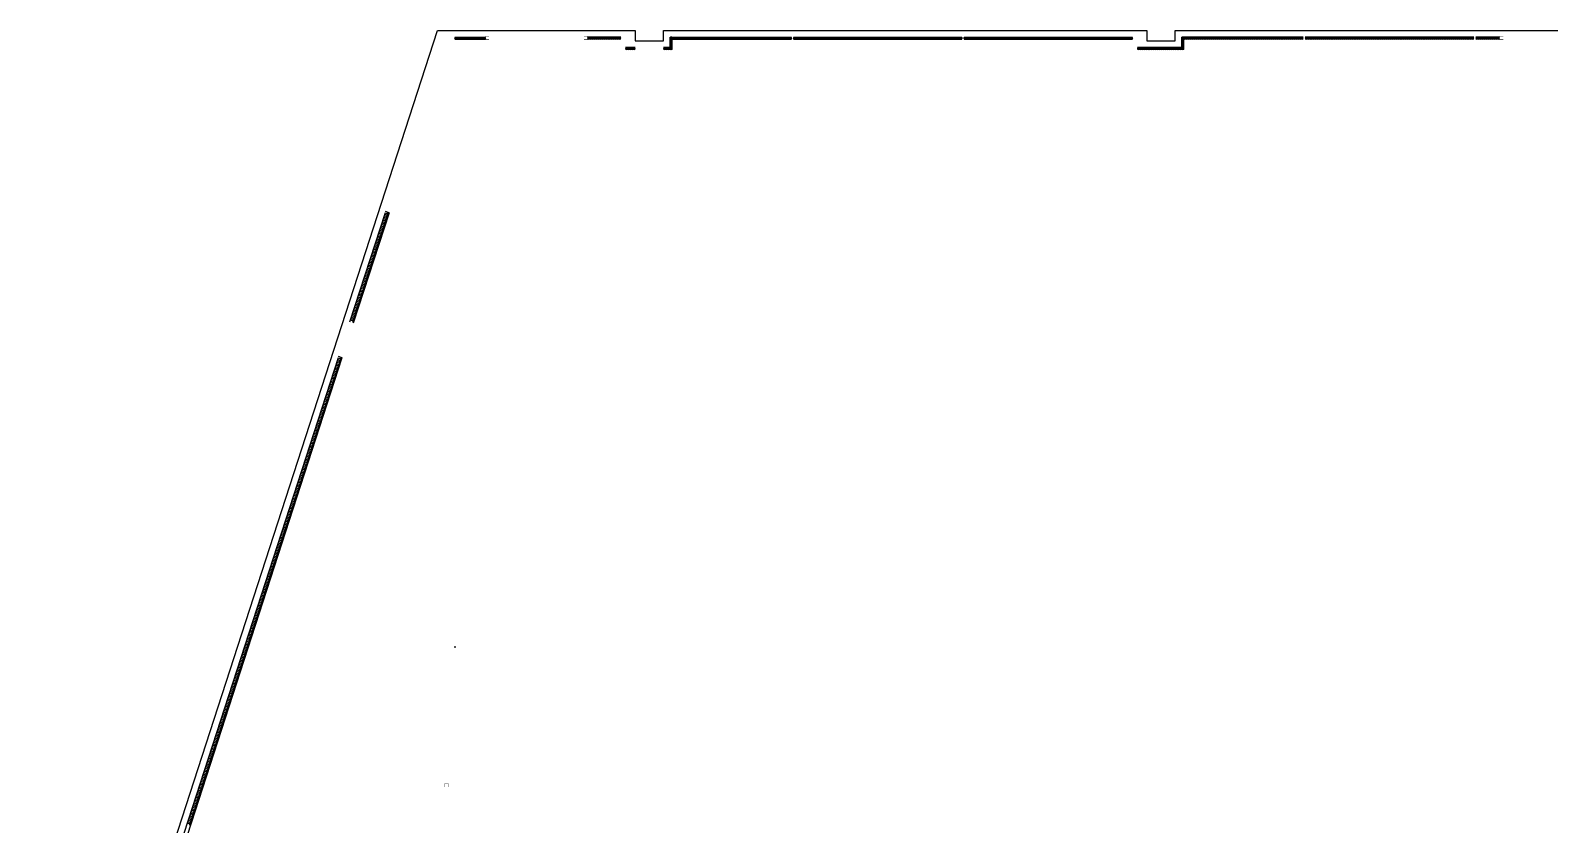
# Model space of a CAD drawing. Extents: x -1313754 to 847533, y 489853 to 941203.
# Drawn here: x -1286054 to -1205907, y 681338 to 723220 of the extents above; entities that cross this region are included whole.
import ezdxf

# ---------------------------------------------------------------- set-up
doc = ezdxf.new("R2010")
doc.units = 0
doc.header["$LTSCALE"] = 1000
doc.header["$MEASUREMENT"] = 0
doc.layers.get('Defpoints').update_dxf_attribs({"color": 210})
for name, color, linetype in [('99平面图例外参$0$A-HATCH-2', 251, 'Continuous'), ('A-HRAIL', 173, 'Continuous'), ('A-LIN-V', 9, 'Continuous'), ('A-SFCE', 30, 'Continuous'), ('DIM_SYMB', 3, 'Continuous')]:
    doc.layers.add(name, color=color, linetype=linetype)

# ---------------------------------------------------------------- blocks, each defined once
blk = doc.blocks.new('234234werwer')
at = {"layer": 'Defpoints'}
blk.add_lwpolyline([(556400, -183400), (530900, -183400), (530900, -182850), (529400, -182850), (529400, -183400), (503900, -183400), (503900, -182850), (502400, -182850), (502400, -183375), (470500, -183425), (470500, -165787), (491975, -99600), (491975, -99600), (502400, -99600), (502400, -100150), (503900, -100150), (503900, -99600), (529400, -99600), (529400, -100150), (530900, -100150), (530900, -99600), (556400, -99600)], dxfattribs=at)
blk = doc.blocks.new('3333')
at = {"layer": 'A-SFCE', "const_width": 20}
blk.add_lwpolyline([(-227064, 766320), (-227064, 766510), (-227244, 766510), (-227244, 766320)], dxfattribs=at)
blk = doc.blocks.new('99平面图例外参$0$$LinePat$圆环')
for points in [[(0, 150), (300, 150)], [(0, 0), (300, 0)], [(0, -150), (300, -150)]]:
    blk.add_lwpolyline(points)
at = {"color": 0}
blk.add_circle((150, 0), 150, dxfattribs=at)
blk = doc.blocks.new('99平面图例外参$0$$LinePat$填挖边坡')
at = {"color": 0}
for p, q in [((0, 0), (0, -1500)), ((300, 0), (300, -600))]:
    blk.add_line(p, q, dxfattribs=at)
at = {"layer": 'Defpoints', "color": 0}
blk.add_point((600, 0), dxfattribs=at)
blk = doc.blocks.new('34242343243')
at = {"layer": 'A-LIN-V'}
for p, q in [((-269196, 707857), (-267326, 713620)), ((-269006, 707795), (-267116, 713620)), ((-285554, 657440), (-269808, 705970)), ((-285354, 657409), (-269598, 705970)), ((-263604, 690700), (-263704, 690700))]:
    blk.add_line(p, q, dxfattribs=at)
at = {"layer": '99平面图例外参$0$A-HATCH-2', "color": 203, "yscale": 0.1333333333333333, "zscale": 0.1333333333333333}
for p, xscale, rotation in [((-267220, 713299), 0.1339363509021489, 252.0237134181383), ((-267195, 713375), 0.1339363509021489, 252.0237134181383), ((-267170, 713452), 0.1339363509021489, 252.0237134181383), ((-267146, 713528), 0.1339363509021489, 252.0237134181383), ((-267121, 713605), 0.1339363509021489, 252.0237134181383), ((-267493, 712458), 0.1339363509021489, 252.0237134181383), ((-267468, 712534), 0.1339363509021489, 252.0237134181383), ((-267443, 712611), 0.1339363509021489, 252.0237134181383), ((-267418, 712687), 0.1339363509021489, 252.0237134181383), ((-267394, 712764), 0.1339363509021489, 252.0237134181383), ((-267369, 712840), 0.1339363509021489, 252.0237134181383), ((-267344, 712917), 0.1339363509021489, 252.0237134181383), ((-267319, 712993), 0.1339363509021489, 252.0237134181383), ((-267294, 713069), 0.1339363509021489, 252.0237134181383), ((-267270, 713146), 0.1339363509021489, 252.0237134181383), ((-267245, 713222), 0.1339363509021489, 252.0237134181383), ((-267741, 711694), 0.1339363509021489, 252.0237134181383), ((-267716, 711770), 0.1339363509021489, 252.0237134181383), ((-267691, 711846), 0.1339363509021489, 252.0237134181383), ((-267666, 711923), 0.1339363509021489, 252.0237134181383), ((-267642, 711999), 0.1339363509021489, 252.0237134181383), ((-267617, 712076), 0.1339363509021489, 252.0237134181383), ((-267592, 712152), 0.1339363509021489, 252.0237134181383), ((-267567, 712229), 0.1339363509021489, 252.0237134181383), ((-267542, 712305), 0.1339363509021489, 252.0237134181383), ((-267518, 712382), 0.1339363509021489, 252.0237134181383), ((-268014, 710853), 0.1339363509021489, 252.0237134181383), ((-267989, 710929), 0.1339363509021489, 252.0237134181383), ((-267964, 711006), 0.1339363509021489, 252.0237134181383), ((-267939, 711082), 0.1339363509021489, 252.0237134181383), ((-267914, 711159), 0.1339363509021489, 252.0237134181383), ((-267890, 711235), 0.1339363509021489, 252.0237134181383), ((-267865, 711311), 0.1339363509021489, 252.0237134181383), ((-267840, 711388), 0.1339363509021489, 252.0237134181383), ((-267815, 711464), 0.1339363509021489, 252.0237134181383), ((-267790, 711541), 0.1339363509021489, 252.0237134181383), ((-267766, 711617), 0.1339363509021489, 252.0237134181383), ((-268262, 710088), 0.1339363509021489, 252.0237134181383), ((-268237, 710165), 0.1339363509021489, 252.0237134181383), ((-268212, 710241), 0.1339363509021489, 252.0237134181383), ((-268187, 710318), 0.1339363509021489, 252.0237134181383), ((-268162, 710394), 0.1339363509021489, 252.0237134181383), ((-268138, 710471), 0.1339363509021489, 252.0237134181383), ((-268113, 710547), 0.1339363509021489, 252.0237134181383), ((-268088, 710623), 0.1339363509021489, 252.0237134181383), ((-268063, 710700), 0.1339363509021489, 252.0237134181383), ((-268038, 710776), 0.1339363509021489, 252.0237134181383), ((-268534, 709248), 0.1339363509021489, 252.0237134181383), ((-268510, 709324), 0.1339363509021489, 252.0237134181383), ((-268485, 709400), 0.1339363509021489, 252.0237134181383), ((-268460, 709477), 0.1339363509021489, 252.0237134181383), ((-268435, 709553), 0.1339363509021489, 252.0237134181383), ((-268410, 709630), 0.1339363509021489, 252.0237134181383), ((-268386, 709706), 0.1339363509021489, 252.0237134181383), ((-268361, 709783), 0.1339363509021489, 252.0237134181383), ((-268336, 709859), 0.1339363509021489, 252.0237134181383), ((-268311, 709936), 0.1339363509021489, 252.0237134181383), ((-268286, 710012), 0.1339363509021489, 252.0237134181383), ((-268782, 708483), 0.1339363509021489, 252.0237134181383), ((-268758, 708560), 0.1339363509021489, 252.0237134181383), ((-268733, 708636), 0.1339363509021489, 252.0237134181383), ((-268708, 708712), 0.1339363509021489, 252.0237134181383), ((-268683, 708789), 0.1339363509021489, 252.0237134181383), ((-268658, 708865), 0.1339363509021489, 252.0237134181383), ((-268634, 708942), 0.1339363509021489, 252.0237134181383), ((-268609, 709018), 0.1339363509021489, 252.0237134181383), ((-268584, 709095), 0.1339363509021489, 252.0237134181383), ((-268559, 709171), 0.1339363509021489, 252.0237134181383), ((-268981, 707872), 0.1339363509021489, 252.0237134181383), ((-268956, 707948), 0.1339363509021489, 252.0237134181383), ((-268931, 708025), 0.1339363509021489, 252.0237134181383), ((-268906, 708101), 0.1339363509021489, 252.0237134181383), ((-268882, 708177), 0.1339363509021489, 252.0237134181383), ((-268857, 708254), 0.1339363509021489, 252.0237134181383), ((-268832, 708330), 0.1339363509021489, 252.0237134181383), ((-268807, 708407), 0.1339363509021489, 252.0237134181383), ((-269825, 705269), 0.1335019788313109, 252.0237134181384), ((-269801, 705345), 0.1335019788313109, 252.0237134181384), ((-269776, 705421), 0.1335019788313109, 252.0237134181384), ((-269751, 705497), 0.1335019788313109, 252.0237134181384), ((-269726, 705574), 0.1335019788313109, 252.0237134181384), ((-269702, 705650), 0.1335019788313109, 252.0237134181384), ((-269677, 705726), 0.1335019788313109, 252.0237134181384), ((-269652, 705802), 0.1335019788313109, 252.0237134181384), ((-269628, 705878), 0.1335019788313109, 252.0237134181384), ((-269603, 705955), 0.1335019788313109, 252.0237134181384), ((-270073, 704507), 0.1335019788313109, 252.0237134181384), ((-270048, 704583), 0.1335019788313109, 252.0237134181384), ((-270023, 704659), 0.1335019788313109, 252.0237134181384), ((-269998, 704736), 0.1335019788313109, 252.0237134181384), ((-269974, 704812), 0.1335019788313109, 252.0237134181384), ((-269949, 704888), 0.1335019788313109, 252.0237134181384), ((-269924, 704964), 0.1335019788313109, 252.0237134181384), ((-269899, 705040), 0.1335019788313109, 252.0237134181384), ((-269875, 705116), 0.1335019788313109, 252.0237134181384), ((-269850, 705193), 0.1335019788313109, 252.0237134181384), ((-270344, 703669), 0.1335019788313109, 252.0237134181384), ((-270320, 703745), 0.1335019788313109, 252.0237134181384), ((-270295, 703821), 0.1335019788313109, 252.0237134181384), ((-270270, 703897), 0.1335019788313109, 252.0237134181384), ((-270246, 703974), 0.1335019788313109, 252.0237134181384), ((-270221, 704050), 0.1335019788313109, 252.0237134181384), ((-270196, 704126), 0.1335019788313109, 252.0237134181384), ((-270171, 704202), 0.1335019788313109, 252.0237134181384), ((-270147, 704278), 0.1335019788313109, 252.0237134181384), ((-270122, 704355), 0.1335019788313109, 252.0237134181384), ((-270097, 704431), 0.1335019788313109, 252.0237134181384), ((-270592, 702907), 0.1335019788313109, 252.0237134181384), ((-270567, 702983), 0.1335019788313109, 252.0237134181384), ((-270542, 703059), 0.1335019788313109, 252.0237134181384), ((-270518, 703136), 0.1335019788313109, 252.0237134181384), ((-270493, 703212), 0.1335019788313109, 252.0237134181384), ((-270468, 703288), 0.1335019788313109, 252.0237134181384), ((-270443, 703364), 0.1335019788313109, 252.0237134181384), ((-270419, 703440), 0.1335019788313109, 252.0237134181384), ((-270394, 703516), 0.1335019788313109, 252.0237134181384), ((-270369, 703593), 0.1335019788313109, 252.0237134181384), ((-270864, 702069), 0.1335019788313109, 252.0237134181384), ((-270839, 702145), 0.1335019788313109, 252.0237134181384), ((-270814, 702221), 0.1335019788313109, 252.0237134181384), ((-270789, 702297), 0.1335019788313109, 252.0237134181384), ((-270765, 702374), 0.1335019788313109, 252.0237134181384), ((-270740, 702450), 0.1335019788313109, 252.0237134181384), ((-270715, 702526), 0.1335019788313109, 252.0237134181384), ((-270691, 702602), 0.1335019788313109, 252.0237134181384), ((-270666, 702678), 0.1335019788313109, 252.0237134181384), ((-270641, 702755), 0.1335019788313109, 252.0237134181384), ((-270616, 702831), 0.1335019788313109, 252.0237134181384), ((-271136, 701231), 0.1335019788313109, 252.0237134181384), ((-271111, 701307), 0.1335019788313109, 252.0237134181384), ((-271086, 701383), 0.1335019788313109, 252.0237134181384), ((-271061, 701459), 0.1335019788313109, 252.0237134181384), ((-271037, 701535), 0.1335019788313109, 252.0237134181384), ((-271012, 701612), 0.1335019788313109, 252.0237134181384), ((-270987, 701688), 0.1335019788313109, 252.0237134181384), ((-270963, 701764), 0.1335019788313109, 252.0237134181384), ((-270938, 701840), 0.1335019788313109, 252.0237134181384), ((-270913, 701916), 0.1335019788313109, 252.0237134181384), ((-270888, 701993), 0.1335019788313109, 252.0237134181384), ((-271383, 700469), 0.1335019788313109, 252.0237134181384), ((-271358, 700545), 0.1335019788313109, 252.0237134181384), ((-271333, 700621), 0.1335019788313109, 252.0237134181384), ((-271309, 700697), 0.1335019788313109, 252.0237134181384), ((-271284, 700774), 0.1335019788313109, 252.0237134181384), ((-271259, 700850), 0.1335019788313109, 252.0237134181384), ((-271234, 700926), 0.1335019788313109, 252.0237134181384), ((-271210, 701002), 0.1335019788313109, 252.0237134181384), ((-271185, 701078), 0.1335019788313109, 252.0237134181384), ((-271160, 701155), 0.1335019788313109, 252.0237134181384), ((-271655, 699631), 0.1335019788313109, 252.0237134181384), ((-271630, 699707), 0.1335019788313109, 252.0237134181384), ((-271605, 699783), 0.1335019788313109, 252.0237134181384), ((-271581, 699859), 0.1335019788313109, 252.0237134181384), ((-271556, 699935), 0.1335019788313109, 252.0237134181384), ((-271531, 700012), 0.1335019788313109, 252.0237134181384), ((-271506, 700088), 0.1335019788313109, 252.0237134181384), ((-271482, 700164), 0.1335019788313109, 252.0237134181384), ((-271457, 700240), 0.1335019788313109, 252.0237134181384), ((-271432, 700316), 0.1335019788313109, 252.0237134181384), ((-271407, 700393), 0.1335019788313109, 252.0237134181384), ((-271902, 698869), 0.1335019788313109, 252.0237134181384), ((-271877, 698945), 0.1335019788313109, 252.0237134181384), ((-271852, 699021), 0.1335019788313109, 252.0237134181384), ((-271828, 699097), 0.1335019788313109, 252.0237134181384), ((-271803, 699174), 0.1335019788313109, 252.0237134181384), ((-271778, 699250), 0.1335019788313109, 252.0237134181384), ((-271754, 699326), 0.1335019788313109, 252.0237134181384), ((-271729, 699402), 0.1335019788313109, 252.0237134181384), ((-271704, 699478), 0.1335019788313109, 252.0237134181384), ((-271679, 699555), 0.1335019788313109, 252.0237134181384), ((-272174, 698031), 0.1335019788313109, 252.0237134181384), ((-272149, 698107), 0.1335019788313109, 252.0237134181384), ((-272124, 698183), 0.1335019788313109, 252.0237134181384), ((-272100, 698259), 0.1335019788313109, 252.0237134181384), ((-272075, 698335), 0.1335019788313109, 252.0237134181384), ((-272050, 698412), 0.1335019788313109, 252.0237134181384), ((-272026, 698488), 0.1335019788313109, 252.0237134181384), ((-272001, 698564), 0.1335019788313109, 252.0237134181384), ((-271976, 698640), 0.1335019788313109, 252.0237134181384), ((-271951, 698716), 0.1335019788313109, 252.0237134181384), ((-271927, 698793), 0.1335019788313109, 252.0237134181384), ((-272421, 697269), 0.1335019788313109, 252.0237134181384), ((-272396, 697345), 0.1335019788313109, 252.0237134181384), ((-272372, 697421), 0.1335019788313109, 252.0237134181384), ((-272347, 697497), 0.1335019788313109, 252.0237134181384), ((-272322, 697574), 0.1335019788313109, 252.0237134181384), ((-272297, 697650), 0.1335019788313109, 252.0237134181384), ((-272273, 697726), 0.1335019788313109, 252.0237134181384), ((-272248, 697802), 0.1335019788313109, 252.0237134181384), ((-272223, 697878), 0.1335019788313109, 252.0237134181384), ((-272199, 697955), 0.1335019788313109, 252.0237134181384), ((-272693, 696431), 0.1335019788313109, 252.0237134181384), ((-272668, 696507), 0.1335019788313109, 252.0237134181384), ((-272644, 696583), 0.1335019788313109, 252.0237134181384), ((-272619, 696659), 0.1335019788313109, 252.0237134181384), ((-272594, 696735), 0.1335019788313109, 252.0237134181384), ((-272569, 696812), 0.1335019788313109, 252.0237134181384), ((-272545, 696888), 0.1335019788313109, 252.0237134181384), ((-272520, 696964), 0.1335019788313109, 252.0237134181384), ((-272495, 697040), 0.1335019788313109, 252.0237134181384), ((-272470, 697116), 0.1335019788313109, 252.0237134181384), ((-272446, 697193), 0.1335019788313109, 252.0237134181384), ((-272940, 695669), 0.1335019788313109, 252.0237134181384), ((-272915, 695745), 0.1335019788313109, 252.0237134181384), ((-272891, 695821), 0.1335019788313109, 252.0237134181384), ((-272866, 695897), 0.1335019788313109, 252.0237134181384), ((-272841, 695974), 0.1335019788313109, 252.0237134181384), ((-272817, 696050), 0.1335019788313109, 252.0237134181384), ((-272792, 696126), 0.1335019788313109, 252.0237134181384), ((-272767, 696202), 0.1335019788313109, 252.0237134181384), ((-272742, 696278), 0.1335019788313109, 252.0237134181384), ((-272718, 696355), 0.1335019788313109, 252.0237134181384), ((-273212, 694831), 0.1335019788313109, 252.0237134181384), ((-273187, 694907), 0.1335019788313109, 252.0237134181384), ((-273163, 694983), 0.1335019788313109, 252.0237134181384), ((-273138, 695059), 0.1335019788313109, 252.0237134181384), ((-273113, 695135), 0.1335019788313109, 252.0237134181384), ((-273089, 695212), 0.1335019788313109, 252.0237134181384), ((-273064, 695288), 0.1335019788313109, 252.0237134181384), ((-273039, 695364), 0.1335019788313109, 252.0237134181384), ((-273014, 695440), 0.1335019788313109, 252.0237134181384), ((-272990, 695516), 0.1335019788313109, 252.0237134181384), ((-272965, 695593), 0.1335019788313109, 252.0237134181384), ((-273459, 694069), 0.1335019788313109, 252.0237134181384), ((-273435, 694145), 0.1335019788313109, 252.0237134181384), ((-273410, 694221), 0.1335019788313109, 252.0237134181384), ((-273385, 694297), 0.1335019788313109, 252.0237134181384), ((-273360, 694374), 0.1335019788313109, 252.0237134181384), ((-273336, 694450), 0.1335019788313109, 252.0237134181384), ((-273311, 694526), 0.1335019788313109, 252.0237134181384), ((-273286, 694602), 0.1335019788313109, 252.0237134181384), ((-273262, 694678), 0.1335019788313109, 252.0237134181384), ((-273237, 694754), 0.1335019788313109, 252.0237134181384), ((-273731, 693231), 0.1335019788313109, 252.0237134181384), ((-273707, 693307), 0.1335019788313109, 252.0237134181384), ((-273682, 693383), 0.1335019788313109, 252.0237134181384), ((-273657, 693459), 0.1335019788313109, 252.0237134181384), ((-273632, 693535), 0.1335019788313109, 252.0237134181384), ((-273608, 693612), 0.1335019788313109, 252.0237134181384), ((-273583, 693688), 0.1335019788313109, 252.0237134181384), ((-273558, 693764), 0.1335019788313109, 252.0237134181384), ((-273534, 693840), 0.1335019788313109, 252.0237134181384), ((-273509, 693916), 0.1335019788313109, 252.0237134181384), ((-273484, 693993), 0.1335019788313109, 252.0237134181384), ((-273978, 692469), 0.1335019788313109, 252.0237134181384), ((-273954, 692545), 0.1335019788313109, 252.0237134181384), ((-273929, 692621), 0.1335019788313109, 252.0237134181384), ((-273904, 692697), 0.1335019788313109, 252.0237134181384), ((-273880, 692774), 0.1335019788313109, 252.0237134181384), ((-273855, 692850), 0.1335019788313109, 252.0237134181384), ((-273830, 692926), 0.1335019788313109, 252.0237134181384), ((-273805, 693002), 0.1335019788313109, 252.0237134181384), ((-273781, 693078), 0.1335019788313109, 252.0237134181384), ((-273756, 693154), 0.1335019788313109, 252.0237134181384), ((-274250, 691631), 0.1335019788313109, 252.0237134181384), ((-274226, 691707), 0.1335019788313109, 252.0237134181384), ((-274201, 691783), 0.1335019788313109, 252.0237134181384), ((-274176, 691859), 0.1335019788313109, 252.0237134181384), ((-274152, 691935), 0.1335019788313109, 252.0237134181384), ((-274127, 692012), 0.1335019788313109, 252.0237134181384), ((-274102, 692088), 0.1335019788313109, 252.0237134181384), ((-274077, 692164), 0.1335019788313109, 252.0237134181384), ((-274053, 692240), 0.1335019788313109, 252.0237134181384), ((-274028, 692316), 0.1335019788313109, 252.0237134181384), ((-274003, 692393), 0.1335019788313109, 252.0237134181384), ((-274498, 690869), 0.1335019788313109, 252.0237134181384), ((-274473, 690945), 0.1335019788313109, 252.0237134181384), ((-274448, 691021), 0.1335019788313109, 252.0237134181384), ((-274423, 691097), 0.1335019788313109, 252.0237134181384), ((-274399, 691174), 0.1335019788313109, 252.0237134181384), ((-274374, 691250), 0.1335019788313109, 252.0237134181384), ((-274349, 691326), 0.1335019788313109, 252.0237134181384), ((-274325, 691402), 0.1335019788313109, 252.0237134181384), ((-274300, 691478), 0.1335019788313109, 252.0237134181384), ((-274275, 691554), 0.1335019788313109, 252.0237134181384), ((-274770, 690031), 0.1335019788313109, 252.0237134181384), ((-274745, 690107), 0.1335019788313109, 252.0237134181384), ((-274720, 690183), 0.1335019788313109, 252.0237134181384), ((-274695, 690259), 0.1335019788313109, 252.0237134181384), ((-274671, 690335), 0.1335019788313109, 252.0237134181384), ((-274646, 690412), 0.1335019788313109, 252.0237134181384), ((-274621, 690488), 0.1335019788313109, 252.0237134181384), ((-274597, 690564), 0.1335019788313109, 252.0237134181384), ((-274572, 690640), 0.1335019788313109, 252.0237134181384), ((-274547, 690716), 0.1335019788313109, 252.0237134181384), ((-274522, 690793), 0.1335019788313109, 252.0237134181384), ((-275017, 689269), 0.1335019788313109, 252.0237134181384), ((-274992, 689345), 0.1335019788313109, 252.0237134181384), ((-274967, 689421), 0.1335019788313109, 252.0237134181384), ((-274943, 689497), 0.1335019788313109, 252.0237134181384), ((-274918, 689574), 0.1335019788313109, 252.0237134181384), ((-274893, 689650), 0.1335019788313109, 252.0237134181384), ((-274868, 689726), 0.1335019788313109, 252.0237134181384), ((-274844, 689802), 0.1335019788313109, 252.0237134181384), ((-274819, 689878), 0.1335019788313109, 252.0237134181384), ((-274794, 689954), 0.1335019788313109, 252.0237134181384), ((-275289, 688431), 0.1335019788313109, 252.0237134181384), ((-275264, 688507), 0.1335019788313109, 252.0237134181384), ((-275239, 688583), 0.1335019788313109, 252.0237134181384), ((-275215, 688659), 0.1335019788313109, 252.0237134181384), ((-275190, 688735), 0.1335019788313109, 252.0237134181384), ((-275165, 688812), 0.1335019788313109, 252.0237134181384), ((-275140, 688888), 0.1335019788313109, 252.0237134181384), ((-275116, 688964), 0.1335019788313109, 252.0237134181384), ((-275091, 689040), 0.1335019788313109, 252.0237134181384), ((-275066, 689116), 0.1335019788313109, 252.0237134181384), ((-275041, 689193), 0.1335019788313109, 252.0237134181384), ((-275536, 687669), 0.1335019788313109, 252.0237134181384), ((-275511, 687745), 0.1335019788313109, 252.0237134181384), ((-275486, 687821), 0.1335019788313109, 252.0237134181384), ((-275462, 687897), 0.1335019788313109, 252.0237134181384), ((-275437, 687973), 0.1335019788313109, 252.0237134181384), ((-275412, 688050), 0.1335019788313109, 252.0237134181384), ((-275388, 688126), 0.1335019788313109, 252.0237134181384), ((-275363, 688202), 0.1335019788313109, 252.0237134181384), ((-275338, 688278), 0.1335019788313109, 252.0237134181384), ((-275313, 688354), 0.1335019788313109, 252.0237134181384), ((-275808, 686831), 0.1335019788313109, 252.0237134181384), ((-275783, 686907), 0.1335019788313109, 252.0237134181384), ((-275758, 686983), 0.1335019788313109, 252.0237134181384), ((-275734, 687059), 0.1335019788313109, 252.0237134181384), ((-275709, 687135), 0.1335019788313109, 252.0237134181384), ((-275684, 687212), 0.1335019788313109, 252.0237134181384), ((-275660, 687288), 0.1335019788313109, 252.0237134181384), ((-275635, 687364), 0.1335019788313109, 252.0237134181384), ((-275610, 687440), 0.1335019788313109, 252.0237134181384), ((-275585, 687516), 0.1335019788313109, 252.0237134181384), ((-275561, 687593), 0.1335019788313109, 252.0237134181384), ((-276055, 686069), 0.1335019788313109, 252.0237134181384), ((-276030, 686145), 0.1335019788313109, 252.0237134181384), ((-276006, 686221), 0.1335019788313109, 252.0237134181384), ((-275981, 686297), 0.1335019788313109, 252.0237134181384), ((-275956, 686373), 0.1335019788313109, 252.0237134181384), ((-275931, 686450), 0.1335019788313109, 252.0237134181384), ((-275907, 686526), 0.1335019788313109, 252.0237134181384), ((-275882, 686602), 0.1335019788313109, 252.0237134181384), ((-275857, 686678), 0.1335019788313109, 252.0237134181384), ((-275833, 686754), 0.1335019788313109, 252.0237134181384), ((-276327, 685231), 0.1335019788313109, 252.0237134181384), ((-276302, 685307), 0.1335019788313109, 252.0237134181384), ((-276278, 685383), 0.1335019788313109, 252.0237134181384), ((-276253, 685459), 0.1335019788313109, 252.0237134181384), ((-276228, 685535), 0.1335019788313109, 252.0237134181384), ((-276203, 685612), 0.1335019788313109, 252.0237134181384), ((-276179, 685688), 0.1335019788313109, 252.0237134181384), ((-276154, 685764), 0.1335019788313109, 252.0237134181384), ((-276129, 685840), 0.1335019788313109, 252.0237134181384), ((-276104, 685916), 0.1335019788313109, 252.0237134181384), ((-276080, 685993), 0.1335019788313109, 252.0237134181384), ((-276574, 684469), 0.1335019788313109, 252.0237134181384), ((-276549, 684545), 0.1335019788313109, 252.0237134181384), ((-276525, 684621), 0.1335019788313109, 252.0237134181384), ((-276500, 684697), 0.1335019788313109, 252.0237134181384), ((-276475, 684773), 0.1335019788313109, 252.0237134181384), ((-276451, 684850), 0.1335019788313109, 252.0237134181384), ((-276426, 684926), 0.1335019788313109, 252.0237134181384), ((-276401, 685002), 0.1335019788313109, 252.0237134181384), ((-276376, 685078), 0.1335019788313109, 252.0237134181384), ((-276352, 685154), 0.1335019788313109, 252.0237134181384), ((-276846, 683631), 0.1335019788313109, 252.0237134181384), ((-276821, 683707), 0.1335019788313109, 252.0237134181384), ((-276797, 683783), 0.1335019788313109, 252.0237134181384), ((-276772, 683859), 0.1335019788313109, 252.0237134181384), ((-276747, 683935), 0.1335019788313109, 252.0237134181384), ((-276723, 684012), 0.1335019788313109, 252.0237134181384), ((-276698, 684088), 0.1335019788313109, 252.0237134181384), ((-276673, 684164), 0.1335019788313109, 252.0237134181384), ((-276648, 684240), 0.1335019788313109, 252.0237134181384), ((-276624, 684316), 0.1335019788313109, 252.0237134181384), ((-276599, 684393), 0.1335019788313109, 252.0237134181384), ((-277093, 682869), 0.1335019788313109, 252.0237134181384), ((-277069, 682945), 0.1335019788313109, 252.0237134181384), ((-277044, 683021), 0.1335019788313109, 252.0237134181384), ((-277019, 683097), 0.1335019788313109, 252.0237134181384), ((-276994, 683173), 0.1335019788313109, 252.0237134181384), ((-276970, 683250), 0.1335019788313109, 252.0237134181384), ((-276945, 683326), 0.1335019788313109, 252.0237134181384), ((-276920, 683402), 0.1335019788313109, 252.0237134181384), ((-276896, 683478), 0.1335019788313109, 252.0237134181384), ((-276871, 683554), 0.1335019788313109, 252.0237134181384), ((-277365, 682031), 0.1335019788313109, 252.0237134181384), ((-277341, 682107), 0.1335019788313109, 252.0237134181384), ((-277316, 682183), 0.1335019788313109, 252.0237134181384), ((-277291, 682259), 0.1335019788313109, 252.0237134181384), ((-277266, 682335), 0.1335019788313109, 252.0237134181384), ((-277242, 682412), 0.1335019788313109, 252.0237134181384), ((-277217, 682488), 0.1335019788313109, 252.0237134181384), ((-277192, 682564), 0.1335019788313109, 252.0237134181384), ((-277168, 682640), 0.1335019788313109, 252.0237134181384), ((-277143, 682716), 0.1335019788313109, 252.0237134181384), ((-277118, 682793), 0.1335019788313109, 252.0237134181384), ((-277588, 681345), 0.1335019788313109, 252.0237134181384), ((-277563, 681421), 0.1335019788313109, 252.0237134181384), ((-277538, 681497), 0.1335019788313109, 252.0237134181384), ((-277514, 681573), 0.1335019788313109, 252.0237134181384), ((-277489, 681650), 0.1335019788313109, 252.0237134181384), ((-277464, 681726), 0.1335019788313109, 252.0237134181384), ((-277439, 681802), 0.1335019788313109, 252.0237134181384), ((-277415, 681878), 0.1335019788313109, 252.0237134181384), ((-277390, 681954), 0.1335019788313109, 252.0237134181384)]:
    blk.add_blockref('99平面图例外参$0$$LinePat$填挖边坡', p, dxfattribs=dict(at, xscale=xscale, rotation=rotation))
at = {"layer": 'A-HRAIL', "yscale": 0.3333333333333333, "zscale": 0.3333333333333333}
for p, xscale, rotation in [((-263654, 722814), 0.3355865542526529, 2.98139475203118e-10), ((-263554, 722814), 0.3355865542526529, 2.98139475203118e-10), ((-263453, 722814), 0.3355865542526529, 2.98139475203118e-10), ((-263352, 722814), 0.3355865542526529, 2.98139475203118e-10), ((-263251, 722814), 0.3355865542526529, 2.98139475203118e-10), ((-263151, 722814), 0.3355865542526529, 2.98139475203118e-10), ((-263050, 722814), 0.3355865542526529, 2.98139475203118e-10), ((-262949, 722814), 0.3355865542526529, 2.98139475203118e-10), ((-262849, 722814), 0.3355865542526529, 2.98139475203118e-10), ((-262748, 722814), 0.3355865542526529, 2.98139475203118e-10), ((-262647, 722814), 0.3355865542526529, 2.98139475203118e-10), ((-262547, 722814), 0.3355865542526529, 2.98139475203118e-10), ((-262446, 722814), 0.3355865542526529, 2.98139475203118e-10), ((-262345, 722814), 0.3355865542526529, 2.98139475203118e-10), ((-262245, 722814), 0.3355865542526529, 2.98139475203118e-10), ((-262144, 722814), 0.3355865542526529, 2.98139475203118e-10), ((-256562, 722814), -0.3444737743800529, 359.999999999795), ((-256458, 722814), -0.3444737743800529, 359.999999999795), ((-256355, 722814), -0.3444737743800529, 359.999999999795), ((-256252, 722814), -0.3444737743800529, 359.999999999795), ((-256148, 722814), -0.3444737743800529, 359.999999999795), ((-256045, 722814), -0.3444737743800529, 359.999999999795), ((-255942, 722814), -0.3444737743800529, 359.999999999795), ((-255838, 722814), -0.3444737743800529, 359.999999999795), ((-255735, 722814), -0.3444737743800529, 359.999999999795), ((-255632, 722814), -0.3444737743800529, 359.999999999795), ((-255528, 722814), -0.3444737743800529, 359.999999999795), ((-255425, 722814), -0.3444737743800529, 359.999999999795), ((-255322, 722814), -0.3444737743800529, 359.999999999795), ((-255218, 722814), -0.3444737743800529, 359.999999999795), ((-255115, 722814), -0.3444737743800529, 359.999999999795), ((-255012, 722814), -0.3444737743800529, 359.999999999795), ((-254908, 722814), -0.3444737743800529, 359.999999999795), ((-252254, 722762), -0.3611111227129974, 270), ((-252304, 722814), 0.3384127419231498, 2.033568827363012e-10), ((-252254, 722653), -0.3611111227129974, 270), ((-252254, 722545), -0.3611111227129974, 270), ((-252254, 722437), -0.3611111227129974, 270), ((-252254, 722328), -0.3611111227129974, 270), ((-252254, 722220), -0.3611111227129974, 270), ((-252203, 722814), 0.3384127419231498, 2.033568827363012e-10), ((-252101, 722814), 0.3384127419231498, 2.033568827363012e-10), ((-252000, 722814), 0.3384127419231498, 2.033568827363012e-10), ((-251898, 722814), 0.3384127419231498, 2.033568827363012e-10), ((-251797, 722814), 0.3384127419231498, 2.033568827363012e-10), ((-251695, 722814), 0.3384127419231498, 2.033568827363012e-10), ((-251594, 722814), 0.3384127419231498, 2.033568827363012e-10), ((-251492, 722814), 0.3384127419231498, 2.033568827363012e-10), ((-251390, 722814), 0.3384127419231498, 2.033568827363012e-10), ((-251289, 722814), 0.3384127419231498, 2.033568827363012e-10), ((-251187, 722814), 0.3384127419231498, 2.033568827363012e-10), ((-251086, 722814), 0.3384127419231498, 2.033568827363012e-10), ((-250984, 722814), 0.3384127419231498, 2.033568827363012e-10), ((-250883, 722814), 0.3384127419231498, 2.033568827363012e-10), ((-250781, 722814), 0.3384127419231498, 2.033568827363012e-10), ((-250680, 722814), 0.3384127419231498, 2.033568827363012e-10), ((-250578, 722814), 0.3384127419231498, 2.033568827363012e-10), ((-250477, 722814), 0.3384127419231498, 2.033568827363012e-10), ((-250375, 722814), 0.3384127419231498, 2.033568827363012e-10), ((-250274, 722814), 0.3384127419231498, 2.033568827363012e-10), ((-250172, 722814), 0.3384127419231498, 2.033568827363012e-10), ((-250071, 722814), 0.3384127419231498, 2.033568827363012e-10), ((-249969, 722814), 0.3384127419231498, 2.033568827363012e-10), ((-249868, 722814), 0.3384127419231498, 2.033568827363012e-10), ((-249766, 722814), 0.3384127419231498, 2.033568827363012e-10), ((-249665, 722814), 0.3384127419231498, 2.033568827363012e-10), ((-249563, 722814), 0.3384127419231498, 2.033568827363012e-10), ((-249462, 722814), 0.3384127419231498, 2.033568827363012e-10), ((-249360, 722814), 0.3384127419231498, 2.033568827363012e-10), ((-249258, 722814), 0.3384127419231498, 2.033568827363012e-10), ((-249157, 722814), 0.3384127419231498, 2.033568827363012e-10), ((-249055, 722814), 0.3384127419231498, 2.033568827363012e-10), ((-248954, 722814), 0.3384127419231498, 2.033568827363012e-10), ((-248852, 722814), 0.3384127419231498, 2.033568827363012e-10), ((-248751, 722814), 0.3384127419231498, 2.033568827363012e-10), ((-248649, 722814), 0.3384127419231498, 2.033568827363012e-10), ((-248548, 722814), 0.3384127419231498, 2.033568827363012e-10), ((-248446, 722814), 0.3384127419231498, 2.033568827363012e-10), ((-248345, 722814), 0.3384127419231498, 2.033568827363012e-10), ((-248243, 722814), 0.3384127419231498, 2.033568827363012e-10), ((-248142, 722814), 0.3384127419231498, 2.033568827363012e-10), ((-248040, 722814), 0.3384127419231498, 2.033568827363012e-10), ((-247939, 722814), 0.3384127419231498, 2.033568827363012e-10), ((-247837, 722814), 0.3384127419231498, 2.033568827363012e-10), ((-247736, 722814), 0.3384127419231498, 2.033568827363012e-10), ((-247634, 722814), 0.3384127419231498, 2.033568827363012e-10), ((-247533, 722814), 0.3384127419231498, 2.033568827363012e-10), ((-247431, 722814), 0.3384127419231498, 2.033568827363012e-10), ((-247330, 722814), 0.3384127419231498, 2.033568827363012e-10), ((-247228, 722814), 0.3384127419231498, 2.033568827363012e-10), ((-247126, 722814), 0.3384127419231498, 2.033568827363012e-10), ((-247025, 722814), 0.3384127419231498, 2.033568827363012e-10), ((-246923, 722814), 0.3384127419231498, 2.033568827363012e-10), ((-246822, 722814), 0.3384127419231498, 2.033568827363012e-10), ((-246720, 722814), 0.3384127419231498, 2.033568827363012e-10), ((-246619, 722814), 0.3384127419231498, 2.033568827363012e-10), ((-246517, 722814), 0.3384127419231498, 2.033568827363012e-10), ((-246416, 722814), 0.3384127419231498, 2.033568827363012e-10), ((-246314, 722814), 0.3384127419231498, 2.033568827363012e-10), ((-246213, 722814), 0.3384127419231498, 2.033568827363012e-10), ((-246111, 722814), 0.3384127419231498, 2.033568827363012e-10), ((-246010, 722814), 0.3384127419231498, 2.033568827363012e-10), ((-245800, 722814), 0.3368181818181818, 2.032837260091426e-10), ((-245699, 722814), 0.3368181818181818, 2.032837260091426e-10), ((-245598, 722814), 0.3368181818181818, 2.032837260091426e-10), ((-245497, 722814), 0.3368181818181818, 2.032837260091426e-10), ((-245396, 722814), 0.3368181818181818, 2.032837260091426e-10), ((-245295, 722814), 0.3368181818181818, 2.032837260091426e-10), ((-245194, 722814), 0.3368181818181818, 2.032837260091426e-10), ((-245093, 722814), 0.3368181818181818, 2.032837260091426e-10), ((-244992, 722814), 0.3368181818181818, 2.032837260091426e-10), ((-244891, 722814), 0.3368181818181818, 2.032837260091426e-10), ((-244790, 722814), 0.3368181818181818, 2.032837260091426e-10), ((-244689, 722814), 0.3368181818181818, 2.032837260091426e-10), ((-244588, 722814), 0.3368181818181818, 2.032837260091426e-10), ((-244487, 722814), 0.3368181818181818, 2.032837260091426e-10), ((-244386, 722814), 0.3368181818181818, 2.032837260091426e-10), ((-244285, 722814), 0.3368181818181818, 2.032837260091426e-10), ((-244183, 722814), 0.3368181818181818, 2.032837260091426e-10), ((-244082, 722814), 0.3368181818181818, 2.032837260091426e-10), ((-243981, 722814), 0.3368181818181818, 2.032837260091426e-10), ((-243880, 722814), 0.3368181818181818, 2.032837260091426e-10), ((-243779, 722814), 0.3368181818181818, 2.032837260091426e-10), ((-243678, 722814), 0.3368181818181818, 2.032837260091426e-10), ((-243577, 722814), 0.3368181818181818, 2.032837260091426e-10), ((-243476, 722814), 0.3368181818181818, 2.032837260091426e-10), ((-243375, 722814), 0.3368181818181818, 2.032837260091426e-10), ((-243274, 722814), 0.3368181818181818, 2.032837260091426e-10), ((-243173, 722814), 0.3368181818181818, 2.032837260091426e-10), ((-243072, 722814), 0.3368181818181818, 2.032837260091426e-10), ((-242971, 722814), 0.3368181818181818, 2.032837260091426e-10), ((-242870, 722814), 0.3368181818181818, 2.032837260091426e-10), ((-242769, 722814), 0.3368181818181818, 2.032837260091426e-10), ((-242668, 722814), 0.3368181818181818, 2.032837260091426e-10), ((-242567, 722814), 0.3368181818181818, 2.032837260091426e-10), ((-242466, 722814), 0.3368181818181818, 2.032837260091426e-10), ((-242365, 722814), 0.3368181818181818, 2.032837260091426e-10), ((-242264, 722814), 0.3368181818181818, 2.032837260091426e-10), ((-242163, 722814), 0.3368181818181818, 2.032837260091426e-10), ((-242062, 722814), 0.3368181818181818, 2.032837260091426e-10), ((-241960, 722814), 0.3368181818181818, 2.032837260091426e-10), ((-241859, 722814), 0.3368181818181818, 2.032837260091426e-10), ((-241758, 722814), 0.3368181818181818, 2.032837260091426e-10), ((-241657, 722814), 0.3368181818181818, 2.032837260091426e-10), ((-241556, 722814), 0.3368181818181818, 2.032837260091426e-10), ((-241455, 722814), 0.3368181818181818, 2.032837260091426e-10), ((-241354, 722814), 0.3368181818181818, 2.032837260091426e-10), ((-241253, 722814), 0.3368181818181818, 2.032837260091426e-10), ((-241152, 722814), 0.3368181818181818, 2.032837260091426e-10), ((-241051, 722814), 0.3368181818181818, 2.032837260091426e-10), ((-240950, 722814), 0.3368181818181818, 2.032837260091426e-10), ((-240849, 722814), 0.3368181818181818, 2.032837260091426e-10), ((-240748, 722814), 0.3368181818181818, 2.032837260091426e-10), ((-240647, 722814), 0.3368181818181818, 2.032837260091426e-10), ((-240546, 722814), 0.3368181818181818, 2.032837260091426e-10), ((-240445, 722814), 0.3368181818181818, 2.032837260091426e-10), ((-240344, 722814), 0.3368181818181818, 2.032837260091426e-10), ((-240243, 722814), 0.3368181818181818, 2.032837260091426e-10), ((-240142, 722814), 0.3368181818181818, 2.032837260091426e-10), ((-240041, 722814), 0.3368181818181818, 2.032837260091426e-10), ((-239940, 722814), 0.3368181818181818, 2.032837260091426e-10), ((-239839, 722814), 0.3368181818181818, 2.032837260091426e-10), ((-239737, 722814), 0.3368181818181818, 2.032837260091426e-10), ((-239636, 722814), 0.3368181818181818, 2.032837260091426e-10), ((-239535, 722814), 0.3368181818181818, 2.032837260091426e-10), ((-239434, 722814), 0.3368181818181818, 2.032837260091426e-10), ((-239333, 722814), 0.3368181818181818, 2.032837260091426e-10), ((-239232, 722814), 0.3368181818181818, 2.032837260091426e-10), ((-239131, 722814), 0.3368181818181818, 2.032837260091426e-10), ((-239030, 722814), 0.3368181818181818, 2.032837260091426e-10), ((-238929, 722814), 0.3368181818181818, 2.032837260091426e-10), ((-238828, 722814), 0.3368181818181818, 2.032837260091426e-10), ((-238727, 722814), 0.3368181818181818, 2.032837260091426e-10), ((-238626, 722814), 0.3368181818181818, 2.032837260091426e-10), ((-238525, 722814), 0.3368181818181818, 2.032837260091426e-10), ((-238424, 722814), 0.3368181818181818, 2.032837260091426e-10), ((-238323, 722814), 0.3368181818181818, 2.032837260091426e-10), ((-238222, 722814), 0.3368181818181818, 2.032837260091426e-10), ((-238121, 722814), 0.3368181818181818, 2.032837260091426e-10), ((-238020, 722814), 0.3368181818181818, 2.032837260091426e-10), ((-237919, 722814), 0.3368181818181818, 2.032837260091426e-10), ((-237818, 722814), 0.3368181818181818, 2.032837260091426e-10), ((-237717, 722814), 0.3368181818181818, 2.032837260091426e-10), ((-237616, 722814), 0.3368181818181818, 2.032837260091426e-10), ((-237514, 722814), 0.3368181818181818, 2.032837260091426e-10), ((-237413, 722814), 0.3368181818181818, 2.032837260091426e-10), ((-237312, 722814), 0.3368181818181818, 2.032837260091426e-10), ((-237211, 722814), 0.3368181818181818, 2.032837260091426e-10), ((-237110, 722814), 0.3368181818181818, 2.032837260091426e-10), ((-237009, 722814), 0.3368181818181818, 2.032837260091426e-10), ((-236800, 722814), 0.3368181818181785, 2.040338504593629e-10), ((-236699, 722814), 0.3368181818181785, 2.040338504593629e-10), ((-236598, 722814), 0.3368181818181785, 2.040338504593629e-10), ((-236497, 722814), 0.3368181818181785, 2.040338504593629e-10), ((-236396, 722814), 0.3368181818181785, 2.040338504593629e-10), ((-236295, 722814), 0.3368181818181785, 2.040338504593629e-10), ((-236194, 722814), 0.3368181818181785, 2.040338504593629e-10), ((-236093, 722814), 0.3368181818181785, 2.040338504593629e-10), ((-235992, 722814), 0.3368181818181785, 2.040338504593629e-10), ((-235891, 722814), 0.3368181818181785, 2.040338504593629e-10), ((-235790, 722814), 0.3368181818181785, 2.040338504593629e-10), ((-235689, 722814), 0.3368181818181785, 2.040338504593629e-10), ((-235588, 722814), 0.3368181818181785, 2.040338504593629e-10), ((-235487, 722814), 0.3368181818181785, 2.040338504593629e-10), ((-235386, 722814), 0.3368181818181785, 2.040338504593629e-10), ((-235285, 722814), 0.3368181818181785, 2.040338504593629e-10), ((-235183, 722814), 0.3368181818181785, 2.040338504593629e-10), ((-235082, 722814), 0.3368181818181785, 2.040338504593629e-10), ((-234981, 722814), 0.3368181818181785, 2.040338504593629e-10), ((-234880, 722814), 0.3368181818181785, 2.040338504593629e-10), ((-234779, 722814), 0.3368181818181785, 2.040338504593629e-10), ((-234678, 722814), 0.3368181818181785, 2.040338504593629e-10), ((-234577, 722814), 0.3368181818181785, 2.040338504593629e-10), ((-234476, 722814), 0.3368181818181785, 2.040338504593629e-10), ((-234375, 722814), 0.3368181818181785, 2.040338504593629e-10), ((-234274, 722814), 0.3368181818181785, 2.040338504593629e-10), ((-234173, 722814), 0.3368181818181785, 2.040338504593629e-10), ((-234072, 722814), 0.3368181818181785, 2.040338504593629e-10), ((-233971, 722814), 0.3368181818181785, 2.040338504593629e-10), ((-233870, 722814), 0.3368181818181785, 2.040338504593629e-10), ((-233769, 722814), 0.3368181818181785, 2.040338504593629e-10), ((-233668, 722814), 0.3368181818181785, 2.040338504593629e-10), ((-233567, 722814), 0.3368181818181785, 2.040338504593629e-10), ((-233466, 722814), 0.3368181818181785, 2.040338504593629e-10), ((-233365, 722814), 0.3368181818181785, 2.040338504593629e-10), ((-233264, 722814), 0.3368181818181785, 2.040338504593629e-10), ((-233163, 722814), 0.3368181818181785, 2.040338504593629e-10), ((-233062, 722814), 0.3368181818181785, 2.040338504593629e-10), ((-232960, 722814), 0.3368181818181785, 2.040338504593629e-10), ((-232859, 722814), 0.3368181818181785, 2.040338504593629e-10), ((-232758, 722814), 0.3368181818181785, 2.040338504593629e-10), ((-232657, 722814), 0.3368181818181785, 2.040338504593629e-10), ((-232556, 722814), 0.3368181818181785, 2.040338504593629e-10), ((-232455, 722814), 0.3368181818181785, 2.040338504593629e-10), ((-232354, 722814), 0.3368181818181785, 2.040338504593629e-10), ((-232253, 722814), 0.3368181818181785, 2.040338504593629e-10), ((-232152, 722814), 0.3368181818181785, 2.040338504593629e-10), ((-232051, 722814), 0.3368181818181785, 2.040338504593629e-10), ((-231950, 722814), 0.3368181818181785, 2.040338504593629e-10), ((-231849, 722814), 0.3368181818181785, 2.040338504593629e-10), ((-231748, 722814), 0.3368181818181785, 2.040338504593629e-10), ((-231647, 722814), 0.3368181818181785, 2.040338504593629e-10), ((-231546, 722814), 0.3368181818181785, 2.040338504593629e-10), ((-231445, 722814), 0.3368181818181785, 2.040338504593629e-10), ((-231344, 722814), 0.3368181818181785, 2.040338504593629e-10), ((-231243, 722814), 0.3368181818181785, 2.040338504593629e-10), ((-231142, 722814), 0.3368181818181785, 2.040338504593629e-10), ((-231041, 722814), 0.3368181818181785, 2.040338504593629e-10), ((-230940, 722814), 0.3368181818181785, 2.040338504593629e-10), ((-230839, 722814), 0.3368181818181785, 2.040338504593629e-10), ((-230737, 722814), 0.3368181818181785, 2.040338504593629e-10), ((-230636, 722814), 0.3368181818181785, 2.040338504593629e-10), ((-230535, 722814), 0.3368181818181785, 2.040338504593629e-10), ((-230434, 722814), 0.3368181818181785, 2.040338504593629e-10), ((-230333, 722814), 0.3368181818181785, 2.040338504593629e-10), ((-230232, 722814), 0.3368181818181785, 2.040338504593629e-10), ((-230131, 722814), 0.3368181818181785, 2.040338504593629e-10), ((-230030, 722814), 0.3368181818181785, 2.040338504593629e-10), ((-229929, 722814), 0.3368181818181785, 2.040338504593629e-10), ((-229828, 722814), 0.3368181818181785, 2.040338504593629e-10), ((-229727, 722814), 0.3368181818181785, 2.040338504593629e-10), ((-229626, 722814), 0.3368181818181785, 2.040338504593629e-10), ((-229525, 722814), 0.3368181818181785, 2.040338504593629e-10), ((-229424, 722814), 0.3368181818181785, 2.040338504593629e-10), ((-229323, 722814), 0.3368181818181785, 2.040338504593629e-10), ((-229222, 722814), 0.3368181818181785, 2.040338504593629e-10), ((-229121, 722814), 0.3368181818181785, 2.040338504593629e-10), ((-229020, 722814), 0.3368181818181785, 2.040338504593629e-10), ((-228919, 722814), 0.3368181818181785, 2.040338504593629e-10), ((-228818, 722814), 0.3368181818181785, 2.040338504593629e-10), ((-228717, 722814), 0.3368181818181785, 2.040338504593629e-10), ((-228616, 722814), 0.3368181818181785, 2.040338504593629e-10), ((-228514, 722814), 0.3368181818181785, 2.040338504593629e-10), ((-228413, 722814), 0.3368181818181785, 2.040338504593629e-10), ((-228312, 722814), 0.3368181818181785, 2.040338504593629e-10), ((-228211, 722814), 0.3368181818181785, 2.040338504593629e-10), ((-228110, 722814), 0.3368181818181785, 2.040338504593629e-10), ((-228009, 722814), 0.3368181818181785, 2.040338504593629e-10), ((-225254, 722762), -0.3611111227129974, 270), ((-225203, 722814), -0.3384127415468572, 359.9999999997966), ((-225254, 722653), -0.3611111227129974, 270), ((-225254, 722545), -0.3611111227129974, 270), ((-225254, 722437), -0.3611111227129974, 270), ((-225254, 722328), -0.3611111227129974, 270), ((-225254, 722220), -0.3611111227129974, 270), ((-225101, 722814), -0.3384127415468572, 359.9999999997966), ((-225000, 722814), -0.3384127415468572, 359.9999999997966), ((-224898, 722814), -0.3384127415468572, 359.9999999997966), ((-224797, 722814), -0.3384127415468572, 359.9999999997966), ((-224695, 722814), -0.3384127415468572, 359.9999999997966), ((-224594, 722814), -0.3384127415468572, 359.9999999997966), ((-224492, 722814), -0.3384127415468572, 359.9999999997966), ((-224390, 722814), -0.3384127415468572, 359.9999999997966), ((-224289, 722814), -0.3384127415468572, 359.9999999997966), ((-224187, 722814), -0.3384127415468572, 359.9999999997966), ((-224086, 722814), -0.3384127415468572, 359.9999999997966), ((-223984, 722814), -0.3384127415468572, 359.9999999997966), ((-223883, 722814), -0.3384127415468572, 359.9999999997966), ((-223781, 722814), -0.3384127415468572, 359.9999999997966), ((-223680, 722814), -0.3384127415468572, 359.9999999997966), ((-223578, 722814), -0.3384127415468572, 359.9999999997966), ((-223477, 722814), -0.3384127415468572, 359.9999999997966), ((-223375, 722814), -0.3384127415468572, 359.9999999997966), ((-223274, 722814), -0.3384127415468572, 359.9999999997966), ((-223172, 722814), -0.3384127415468572, 359.9999999997966), ((-223071, 722814), -0.3384127415468572, 359.9999999997966), ((-222969, 722814), -0.3384127415468572, 359.9999999997966), ((-222868, 722814), -0.3384127415468572, 359.9999999997966), ((-222766, 722814), -0.3384127415468572, 359.9999999997966), ((-222665, 722814), -0.3384127415468572, 359.9999999997966), ((-222563, 722814), -0.3384127415468572, 359.9999999997966), ((-222462, 722814), -0.3384127415468572, 359.9999999997966), ((-222360, 722814), -0.3384127415468572, 359.9999999997966), ((-222258, 722814), -0.3384127415468572, 359.9999999997966), ((-222157, 722814), -0.3384127415468572, 359.9999999997966), ((-222055, 722814), -0.3384127415468572, 359.9999999997966), ((-221954, 722814), -0.3384127415468572, 359.9999999997966), ((-221852, 722814), -0.3384127415468572, 359.9999999997966), ((-221751, 722814), -0.3384127415468572, 359.9999999997966), ((-221649, 722814), -0.3384127415468572, 359.9999999997966), ((-221548, 722814), -0.3384127415468572, 359.9999999997966), ((-221446, 722814), -0.3384127415468572, 359.9999999997966), ((-221345, 722814), -0.3384127415468572, 359.9999999997966), ((-221243, 722814), -0.3384127415468572, 359.9999999997966), ((-221142, 722814), -0.3384127415468572, 359.9999999997966), ((-221040, 722814), -0.3384127415468572, 359.9999999997966), ((-220939, 722814), -0.3384127415468572, 359.9999999997966), ((-220837, 722814), -0.3384127415468572, 359.9999999997966), ((-220736, 722814), -0.3384127415468572, 359.9999999997966), ((-220634, 722814), -0.3384127415468572, 359.9999999997966), ((-220533, 722814), -0.3384127415468572, 359.9999999997966), ((-220431, 722814), -0.3384127415468572, 359.9999999997966), ((-220330, 722814), -0.3384127415468572, 359.9999999997966), ((-220228, 722814), -0.3384127415468572, 359.9999999997966), ((-220126, 722814), -0.3384127415468572, 359.9999999997966), ((-220025, 722814), -0.3384127415468572, 359.9999999997966), ((-219923, 722814), -0.3384127415468572, 359.9999999997966), ((-219822, 722814), -0.3384127415468572, 359.9999999997966), ((-219720, 722814), -0.3384127415468572, 359.9999999997966), ((-219619, 722814), -0.3384127415468572, 359.9999999997966), ((-219517, 722814), -0.3384127415468572, 359.9999999997966), ((-219416, 722814), -0.3384127415468572, 359.9999999997966), ((-219314, 722814), -0.3384127415468572, 359.9999999997966), ((-219213, 722814), -0.3384127415468572, 359.9999999997966), ((-219111, 722814), -0.3384127415468572, 359.9999999997966), ((-219010, 722814), -0.3384127415468572, 359.9999999997966), ((-218908, 722814), -0.3384127415468572, 359.9999999997966), ((-218699, 722814), -0.3368181818181818, 359.9999999997967), ((-218598, 722814), -0.3368181818181818, 359.9999999997967), ((-218497, 722814), -0.3368181818181818, 359.9999999997967), ((-218396, 722814), -0.3368181818181818, 359.9999999997967), ((-218295, 722814), -0.3368181818181818, 359.9999999997967), ((-218194, 722814), -0.3368181818181818, 359.9999999997967), ((-218093, 722814), -0.3368181818181818, 359.9999999997967), ((-217992, 722814), -0.3368181818181818, 359.9999999997967), ((-217891, 722814), -0.3368181818181818, 359.9999999997967), ((-217790, 722814), -0.3368181818181818, 359.9999999997967), ((-217689, 722814), -0.3368181818181818, 359.9999999997967), ((-217588, 722814), -0.3368181818181818, 359.9999999997967), ((-217487, 722814), -0.3368181818181818, 359.9999999997967), ((-217386, 722814), -0.3368181818181818, 359.9999999997967), ((-217285, 722814), -0.3368181818181818, 359.9999999997967), ((-217183, 722814), -0.3368181818181818, 359.9999999997967), ((-217082, 722814), -0.3368181818181818, 359.9999999997967), ((-216981, 722814), -0.3368181818181818, 359.9999999997967), ((-216880, 722814), -0.3368181818181818, 359.9999999997967), ((-216779, 722814), -0.3368181818181818, 359.9999999997967), ((-216678, 722814), -0.3368181818181818, 359.9999999997967), ((-216577, 722814), -0.3368181818181818, 359.9999999997967), ((-216476, 722814), -0.3368181818181818, 359.9999999997967), ((-216375, 722814), -0.3368181818181818, 359.9999999997967), ((-216274, 722814), -0.3368181818181818, 359.9999999997967), ((-216173, 722814), -0.3368181818181818, 359.9999999997967), ((-216072, 722814), -0.3368181818181818, 359.9999999997967), ((-215971, 722814), -0.3368181818181818, 359.9999999997967), ((-215870, 722814), -0.3368181818181818, 359.9999999997967), ((-215769, 722814), -0.3368181818181818, 359.9999999997967), ((-215668, 722814), -0.3368181818181818, 359.9999999997967), ((-215567, 722814), -0.3368181818181818, 359.9999999997967), ((-215466, 722814), -0.3368181818181818, 359.9999999997967), ((-215365, 722814), -0.3368181818181818, 359.9999999997967), ((-215264, 722814), -0.3368181818181818, 359.9999999997967), ((-215163, 722814), -0.3368181818181818, 359.9999999997967), ((-215062, 722814), -0.3368181818181818, 359.9999999997967), ((-214960, 722814), -0.3368181818181818, 359.9999999997967), ((-214859, 722814), -0.3368181818181818, 359.9999999997967), ((-214758, 722814), -0.3368181818181818, 359.9999999997967), ((-214657, 722814), -0.3368181818181818, 359.9999999997967), ((-214556, 722814), -0.3368181818181818, 359.9999999997967), ((-214455, 722814), -0.3368181818181818, 359.9999999997967), ((-214354, 722814), -0.3368181818181818, 359.9999999997967), ((-214253, 722814), -0.3368181818181818, 359.9999999997967), ((-214152, 722814), -0.3368181818181818, 359.9999999997967), ((-214051, 722814), -0.3368181818181818, 359.9999999997967), ((-213950, 722814), -0.3368181818181818, 359.9999999997967), ((-213849, 722814), -0.3368181818181818, 359.9999999997967), ((-213748, 722814), -0.3368181818181818, 359.9999999997967), ((-213647, 722814), -0.3368181818181818, 359.9999999997967), ((-213546, 722814), -0.3368181818181818, 359.9999999997967), ((-213445, 722814), -0.3368181818181818, 359.9999999997967), ((-213344, 722814), -0.3368181818181818, 359.9999999997967), ((-213243, 722814), -0.3368181818181818, 359.9999999997967), ((-213142, 722814), -0.3368181818181818, 359.9999999997967), ((-213041, 722814), -0.3368181818181818, 359.9999999997967), ((-212940, 722814), -0.3368181818181818, 359.9999999997967), ((-212839, 722814), -0.3368181818181818, 359.9999999997967), ((-212737, 722814), -0.3368181818181818, 359.9999999997967), ((-212636, 722814), -0.3368181818181818, 359.9999999997967), ((-212535, 722814), -0.3368181818181818, 359.9999999997967), ((-212434, 722814), -0.3368181818181818, 359.9999999997967), ((-212333, 722814), -0.3368181818181818, 359.9999999997967), ((-212232, 722814), -0.3368181818181818, 359.9999999997967), ((-212131, 722814), -0.3368181818181818, 359.9999999997967), ((-212030, 722814), -0.3368181818181818, 359.9999999997967), ((-211929, 722814), -0.3368181818181818, 359.9999999997967), ((-211828, 722814), -0.3368181818181818, 359.9999999997967), ((-211727, 722814), -0.3368181818181818, 359.9999999997967), ((-211626, 722814), -0.3368181818181818, 359.9999999997967), ((-211525, 722814), -0.3368181818181818, 359.9999999997967), ((-211424, 722814), -0.3368181818181818, 359.9999999997967), ((-211323, 722814), -0.3368181818181818, 359.9999999997967), ((-211222, 722814), -0.3368181818181818, 359.9999999997967), ((-211121, 722814), -0.3368181818181818, 359.9999999997967), ((-211020, 722814), -0.3368181818181818, 359.9999999997967), ((-210919, 722814), -0.3368181818181818, 359.9999999997967), ((-210818, 722814), -0.3368181818181818, 359.9999999997967), ((-210717, 722814), -0.3368181818181818, 359.9999999997967), ((-210616, 722814), -0.3368181818181818, 359.9999999997967), ((-210514, 722814), -0.3368181818181818, 359.9999999997967), ((-210413, 722814), -0.3368181818181818, 359.9999999997967), ((-210312, 722814), -0.3368181818181818, 359.9999999997967), ((-210211, 722814), -0.3368181818181818, 359.9999999997967), ((-210110, 722814), -0.3368181818181818, 359.9999999997967), ((-210009, 722814), -0.3368181818181818, 359.9999999997967), ((-209908, 722814), -0.3368181818181818, 359.9999999997967), ((-209696, 722814), -0.3461108940497231, 359.9999999997966), ((-209593, 722814), -0.3461108940497231, 359.9999999997966), ((-209489, 722814), -0.3461108940497231, 359.9999999997966), ((-209385, 722814), -0.3461108940497231, 359.9999999997966), ((-209281, 722814), -0.3461108940497231, 359.9999999997966), ((-209177, 722814), -0.3461108940497231, 359.9999999997966), ((-209073, 722814), -0.3461108940497231, 359.9999999997966), ((-208970, 722814), -0.3461108940497231, 359.9999999997966), ((-208866, 722814), -0.3461108940497231, 359.9999999997966), ((-208762, 722814), -0.3461108940497231, 359.9999999997966), ((-208658, 722814), -0.3461108940497231, 359.9999999997966), ((-208554, 722814), -0.3461108940497231, 359.9999999997966)]:
    blk.add_blockref('99平面图例外参$0$$LinePat$圆环', p, dxfattribs=dict(at, xscale=xscale, rotation=rotation))
for p, xscale in [((-254554, 722270), -0.3333327849077565), ((-254454, 722270), -0.3333327849077565), ((-254354, 722270), -0.3333327849077565), ((-254254, 722270), -0.3333327849077565), ((-254154, 722270), -0.3333327849077565), ((-252542, 722270), -0.3749999999076196), ((-252429, 722270), -0.3749999999076196), ((-252317, 722270), -0.3749999999076196), ((-252204, 722270), -0.3749999999076196), ((-227552, 722270), -0.3402776645623614), ((-227450, 722270), -0.3402776645623614), ((-227348, 722270), -0.3402776645623614), ((-227246, 722270), -0.3402776645623614), ((-227144, 722270), -0.3402776645623614), ((-227042, 722270), -0.3402776645623614), ((-226940, 722270), -0.3402776645623614), ((-226838, 722270), -0.3402776645623614), ((-226735, 722270), -0.3402776645623614), ((-226633, 722270), -0.3402776645623614), ((-226531, 722270), -0.3402776645623614), ((-226429, 722270), -0.3402776645623614), ((-226327, 722270), -0.3402776645623614), ((-226225, 722270), -0.3402776645623614), ((-226123, 722270), -0.3402776645623614), ((-226021, 722270), -0.3402776645623614), ((-225919, 722270), -0.3402776645623614), ((-225817, 722270), -0.3402776645623614), ((-225715, 722270), -0.3402776645623614), ((-225613, 722270), -0.3402776645623614), ((-225510, 722270), -0.3402776645623614), ((-225408, 722270), -0.3402776645623614), ((-225306, 722270), -0.3402776645623614), ((-225204, 722270), -0.3402776645623614)]:
    blk.add_blockref('99平面图例外参$0$$LinePat$圆环', p, dxfattribs=dict(at, xscale=xscale))
at = {"layer": 'A-SFCE', "rotation": 90}
for p in [(504467, 949974), (557967, 949974)]:
    blk.add_blockref('3333', p, dxfattribs=at)
at = {"layer": 'A-SFCE', "xscale": -1, "rotation": 270}
blk.add_blockref('3333', (-1023175, 949974), dxfattribs=at)
at = {"layer": 'A-SFCE'}
blk.add_blockref('3333', (-36950, -83000), dxfattribs=at)

msp = doc.modelspace()

# ---------------------------------------------------------------- block references
msp.add_blockref('234234werwer', (-1756554.3, 822820))
at = {"layer": 'DIM_SYMB'}
msp.add_blockref('34242343243', (-1000000, 0), dxfattribs=at)

doc.saveas('drawing.dxf')
